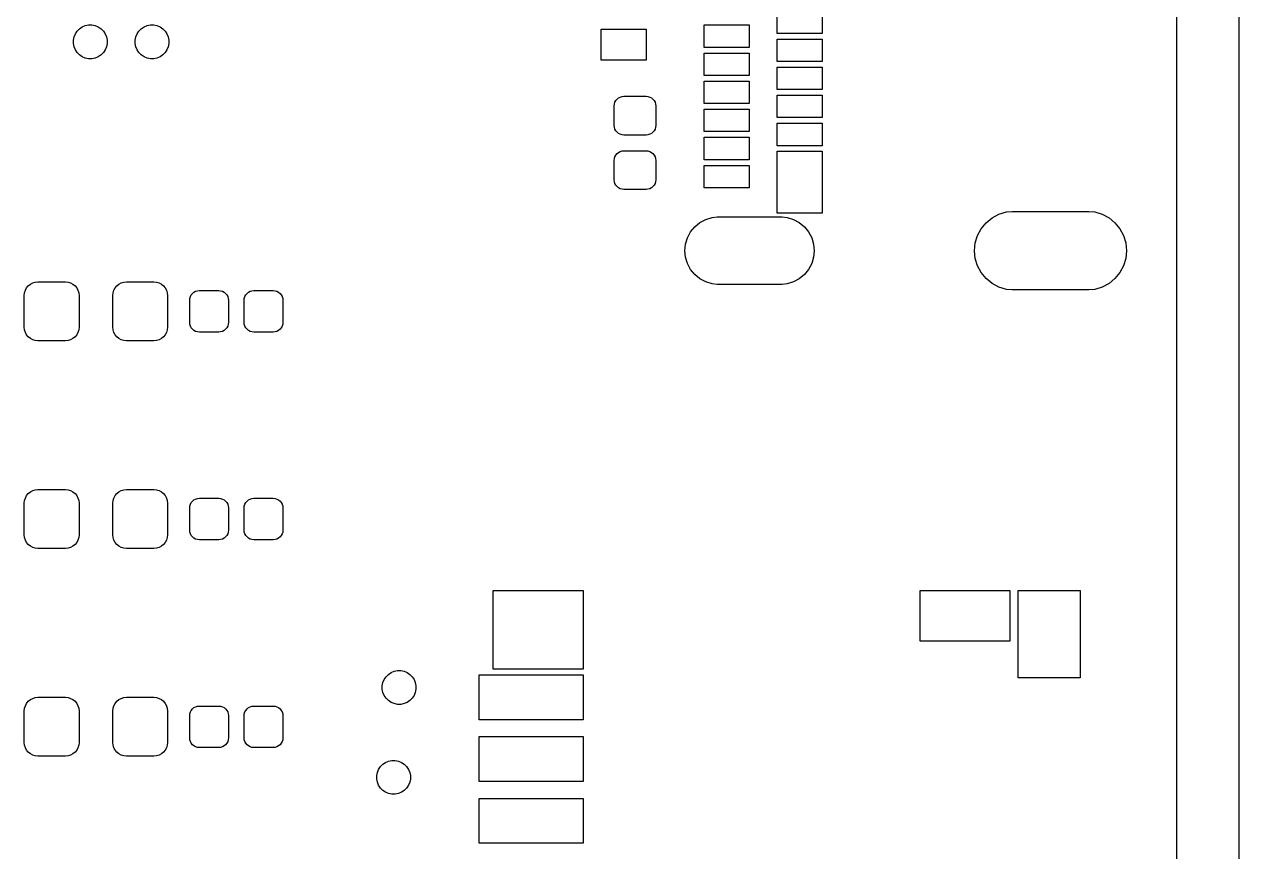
# Model space of a CAD drawing. Extents: x 112.9 to 189.1, y -124 to -78.
# Drawn here: x 167.43 to 189.05, y -107.12 to -92.39 of the extents above; entities that cross this region are included whole.
import ezdxf

# ---------------------------------------------------------------- set-up
doc = ezdxf.new("R2010")
doc.units = 0
doc.layers.add('BLACK', color=7, linetype='CONTINUOUS')

msp = doc.modelspace()

# ---------------------------------------------------------------- linework, layer by layer
at = {"layer": 'BLACK', "linetype": 'CONTINUOUS'}
for p, q in [((189.05, -78), (189.05, -124)), ((187.95, -113.925), (187.95, -79.05)), ((180.83, -92.55), (180.83, -92.15)), ((181.63, -92.15), (181.63, -92.55)), ((168.334, -92.5579), (168.367, -92.5088)), ((168.367, -92.5088), (168.409, -92.467)), ((168.409, -92.467), (168.458, -92.4341)), ((168.458, -92.4341), (168.512, -92.4115)), ((168.512, -92.4115), (168.57, -92.4)), ((168.57, -92.4), (168.63, -92.4)), ((168.63, -92.4), (168.688, -92.4115)), ((168.688, -92.4115), (168.742, -92.4341)), ((168.742, -92.4341), (168.791, -92.467)), ((168.791, -92.467), (168.833, -92.5088)), ((168.833, -92.5088), (168.866, -92.5579)), ((169.434, -92.5579), (169.467, -92.5088)), ((169.467, -92.5088), (169.509, -92.467)), ((169.509, -92.467), (169.558, -92.4341)), ((169.558, -92.4341), (169.612, -92.4115)), ((169.612, -92.4115), (169.67, -92.4)), ((169.67, -92.4), (169.73, -92.4)), ((169.73, -92.4), (169.788, -92.4115)), ((169.788, -92.4115), (169.842, -92.4341)), ((169.842, -92.4341), (169.891, -92.467)), ((169.891, -92.467), (169.933, -92.5088)), ((169.933, -92.5088), (169.966, -92.5579)), ((177.7, -93.025), (177.7, -92.475)), ((177.7, -92.475), (178.5, -92.475)), ((178.5, -92.475), (178.5, -93.025)), ((179.53, -92.8), (179.53, -92.4)), ((179.53, -92.4), (180.33, -92.4)), ((180.33, -92.4), (180.33, -92.8)), ((181.63, -92.55), (180.83, -92.55)), ((168.3, -92.6705), (168.312, -92.6125)), ((168.3, -92.7295), (168.3, -92.6705)), ((168.312, -92.7875), (168.3, -92.7295)), ((168.312, -92.6125), (168.334, -92.5579)), ((168.866, -92.5579), (168.888, -92.6125)), ((168.888, -92.6125), (168.9, -92.6705)), ((168.9, -92.7295), (168.888, -92.7875)), ((168.9, -92.6705), (168.9, -92.7295)), ((169.4, -92.6705), (169.412, -92.6125)), ((169.4, -92.7295), (169.4, -92.6705)), ((169.412, -92.7875), (169.4, -92.7295)), ((169.412, -92.6125), (169.434, -92.5579)), ((169.966, -92.5579), (169.988, -92.6125)), ((169.988, -92.6125), (170, -92.6705)), ((170, -92.7295), (169.988, -92.7875)), ((170, -92.6705), (170, -92.7295)), ((180.83, -93.05), (180.83, -92.65)), ((180.83, -92.65), (181.63, -92.65)), ((181.63, -92.65), (181.63, -93.05)), ((168.334, -92.8421), (168.312, -92.7875)), ((168.367, -92.8912), (168.334, -92.8421)), ((168.409, -92.933), (168.367, -92.8912)), ((168.458, -92.9659), (168.409, -92.933)), ((168.512, -92.9885), (168.458, -92.9659)), ((168.742, -92.9659), (168.688, -92.9885)), ((168.791, -92.933), (168.742, -92.9659)), ((168.833, -92.8912), (168.791, -92.933)), ((168.866, -92.8421), (168.833, -92.8912)), ((168.888, -92.7875), (168.866, -92.8421)), ((169.434, -92.8421), (169.412, -92.7875)), ((169.467, -92.8912), (169.434, -92.8421)), ((169.509, -92.933), (169.467, -92.8912)), ((169.558, -92.9659), (169.509, -92.933)), ((169.612, -92.9885), (169.558, -92.9659)), ((169.842, -92.9659), (169.788, -92.9885)), ((169.891, -92.933), (169.842, -92.9659)), ((169.933, -92.8912), (169.891, -92.933)), ((169.966, -92.8421), (169.933, -92.8912)), ((169.988, -92.7875), (169.966, -92.8421)), ((180.33, -92.8), (179.53, -92.8)), ((179.53, -93.3), (179.53, -92.9)), ((179.53, -92.9), (180.33, -92.9)), ((180.33, -92.9), (180.33, -93.3)), ((168.57, -93), (168.512, -92.9885)), ((168.63, -93), (168.57, -93)), ((168.688, -92.9885), (168.63, -93)), ((169.67, -93), (169.612, -92.9885)), ((169.73, -93), (169.67, -93)), ((169.788, -92.9885), (169.73, -93)), ((178.5, -93.025), (177.7, -93.025)), ((181.63, -93.05), (180.83, -93.05)), ((180.83, -93.55), (180.83, -93.15)), ((180.83, -93.15), (181.63, -93.15)), ((181.63, -93.15), (181.63, -93.55)), ((180.33, -93.3), (179.53, -93.3)), ((179.53, -93.8), (179.53, -93.4)), ((179.53, -93.4), (180.33, -93.4)), ((180.33, -93.4), (180.33, -93.8)), ((181.63, -93.55), (180.83, -93.55)), ((177.93, -93.8425), (177.933, -93.8088)), ((177.93, -94.1875), (177.93, -93.8425)), ((177.933, -93.8088), (177.943, -93.7765)), ((177.943, -93.7765), (177.959, -93.7467)), ((177.959, -93.7467), (177.981, -93.7205)), ((177.981, -93.7205), (178.007, -93.6991)), ((178.007, -93.6991), (178.036, -93.6831)), ((178.036, -93.6831), (178.069, -93.6733)), ((178.069, -93.6733), (178.102, -93.67)), ((178.102, -93.67), (178.498, -93.67)), ((178.498, -93.67), (178.531, -93.6733)), ((178.531, -93.6733), (178.564, -93.6831)), ((178.564, -93.6831), (178.593, -93.6991)), ((178.593, -93.6991), (178.619, -93.7205)), ((178.619, -93.7205), (178.641, -93.7467)), ((178.641, -93.7467), (178.657, -93.7765)), ((178.657, -93.7765), (178.667, -93.8088)), ((178.667, -93.8088), (178.67, -93.8425)), ((178.67, -93.8425), (178.67, -94.1875)), ((180.33, -93.8), (179.53, -93.8)), ((180.83, -94.05), (180.83, -93.65)), ((180.83, -93.65), (181.63, -93.65)), ((181.63, -93.65), (181.63, -94.05)), ((179.53, -94.3), (179.53, -93.9)), ((179.53, -93.9), (180.33, -93.9)), ((180.33, -93.9), (180.33, -94.3)), ((181.63, -94.05), (180.83, -94.05)), ((177.933, -94.2212), (177.93, -94.1875)), ((177.943, -94.2535), (177.933, -94.2212)), ((177.959, -94.2833), (177.943, -94.2535)), ((177.981, -94.3095), (177.959, -94.2833)), ((178.641, -94.2833), (178.619, -94.3095)), ((178.657, -94.2535), (178.641, -94.2833)), ((178.667, -94.2212), (178.657, -94.2535)), ((178.67, -94.1875), (178.667, -94.2212)), ((180.83, -94.55), (180.83, -94.15)), ((180.83, -94.15), (181.63, -94.15)), ((181.63, -94.15), (181.63, -94.55)), ((178.007, -94.3309), (177.981, -94.3095)), ((178.036, -94.3469), (178.007, -94.3309)), ((178.069, -94.3567), (178.036, -94.3469)), ((178.102, -94.36), (178.069, -94.3567)), ((178.498, -94.36), (178.102, -94.36)), ((178.531, -94.3567), (178.498, -94.36)), ((178.564, -94.3469), (178.531, -94.3567)), ((178.593, -94.3309), (178.564, -94.3469)), ((178.619, -94.3095), (178.593, -94.3309)), ((180.33, -94.3), (179.53, -94.3)), ((179.53, -94.8), (179.53, -94.4)), ((179.53, -94.4), (180.33, -94.4)), ((180.33, -94.4), (180.33, -94.8)), ((177.943, -94.7465), (177.959, -94.7167)), ((177.959, -94.7167), (177.981, -94.6905)), ((177.981, -94.6905), (178.007, -94.6691)), ((178.007, -94.6691), (178.036, -94.6531)), ((178.036, -94.6531), (178.069, -94.6433)), ((178.069, -94.6433), (178.102, -94.64)), ((178.102, -94.64), (178.498, -94.64)), ((178.498, -94.64), (178.531, -94.6433)), ((178.531, -94.6433), (178.564, -94.6531)), ((178.564, -94.6531), (178.593, -94.6691)), ((178.593, -94.6691), (178.619, -94.6905)), ((178.619, -94.6905), (178.641, -94.7167)), ((178.641, -94.7167), (178.657, -94.7465)), ((181.63, -94.55), (180.83, -94.55)), ((180.83, -95.75), (180.83, -94.65)), ((180.83, -94.65), (181.63, -94.65)), ((181.63, -94.65), (181.63, -95.75)), ((177.93, -94.8125), (177.933, -94.7788)), ((177.93, -95.1575), (177.93, -94.8125)), ((177.933, -94.7788), (177.943, -94.7465)), ((178.657, -94.7465), (178.667, -94.7788)), ((178.667, -94.7788), (178.67, -94.8125)), ((178.67, -94.8125), (178.67, -95.1575)), ((180.33, -94.8), (179.53, -94.8)), ((179.53, -95.3), (179.53, -94.9)), ((179.53, -94.9), (180.33, -94.9)), ((180.33, -94.9), (180.33, -95.3)), ((177.933, -95.1912), (177.93, -95.1575)), ((177.943, -95.2235), (177.933, -95.1912)), ((177.959, -95.2533), (177.943, -95.2235)), ((177.981, -95.2795), (177.959, -95.2533)), ((178.007, -95.3009), (177.981, -95.2795)), ((178.036, -95.3169), (178.007, -95.3009)), ((178.069, -95.3267), (178.036, -95.3169)), ((178.102, -95.33), (178.069, -95.3267)), ((178.498, -95.33), (178.102, -95.33)), ((178.531, -95.3267), (178.498, -95.33)), ((178.564, -95.3169), (178.531, -95.3267)), ((178.593, -95.3009), (178.564, -95.3169)), ((178.619, -95.2795), (178.593, -95.3009)), ((178.641, -95.2533), (178.619, -95.2795)), ((178.657, -95.2235), (178.641, -95.2533)), ((178.667, -95.1912), (178.657, -95.2235)), ((178.67, -95.1575), (178.667, -95.1912)), ((180.33, -95.3), (179.53, -95.3)), ((181.63, -95.75), (180.83, -95.75)), ((184.659, -95.8352), (184.781, -95.7702)), ((184.781, -95.7702), (184.913, -95.7301)), ((184.913, -95.7301), (185.016, -95.72)), ((185.016, -95.72), (186.384, -95.72)), ((186.384, -95.72), (186.487, -95.7301)), ((186.487, -95.7301), (186.619, -95.7702)), ((186.619, -95.7702), (186.741, -95.8352)), ((179.289, -96.085), (179.364, -95.9937)), ((179.364, -95.9937), (179.455, -95.9187)), ((179.455, -95.9187), (179.559, -95.863)), ((179.559, -95.863), (179.672, -95.8287)), ((179.672, -95.8287), (179.761, -95.82)), ((179.761, -95.82), (180.919, -95.82)), ((180.919, -95.82), (181.008, -95.8287)), ((181.008, -95.8287), (181.121, -95.863)), ((181.121, -95.863), (181.225, -95.9187)), ((181.225, -95.9187), (181.316, -95.9937)), ((181.316, -95.9937), (181.391, -96.085)), ((184.465, -96.0292), (184.553, -95.9226)), ((184.553, -95.9226), (184.659, -95.8352)), ((186.741, -95.8352), (186.847, -95.9226)), ((186.847, -95.9226), (186.935, -96.0292)), ((179.199, -96.3024), (179.233, -96.1893)), ((179.233, -96.1893), (179.289, -96.085)), ((181.391, -96.085), (181.447, -96.1893)), ((181.447, -96.1893), (181.481, -96.3024)), ((184.36, -96.2828), (184.4, -96.1508)), ((184.4, -96.1508), (184.465, -96.0292)), ((186.935, -96.0292), (187, -96.1508)), ((187, -96.1508), (187.04, -96.2828)), ((179.187, -96.42), (179.199, -96.3024)), ((179.199, -96.5376), (179.187, -96.42)), ((181.481, -96.3024), (181.493, -96.42)), ((181.493, -96.42), (181.481, -96.5376)), ((184.347, -96.42), (184.36, -96.2828)), ((184.36, -96.5572), (184.347, -96.42)), ((187.04, -96.2828), (187.053, -96.42)), ((187.053, -96.42), (187.04, -96.5572)), ((179.233, -96.6507), (179.199, -96.5376)), ((179.289, -96.755), (179.233, -96.6507)), ((181.447, -96.6507), (181.391, -96.755)), ((181.481, -96.5376), (181.447, -96.6507)), ((184.4, -96.6892), (184.36, -96.5572)), ((187.04, -96.5572), (187, -96.6892)), ((179.364, -96.8463), (179.289, -96.755)), ((179.455, -96.9213), (179.364, -96.8463)), ((181.316, -96.8463), (181.225, -96.9213)), ((181.391, -96.755), (181.316, -96.8463)), ((184.465, -96.8108), (184.4, -96.6892)), ((184.553, -96.9174), (184.465, -96.8108)), ((186.935, -96.8108), (186.847, -96.9174)), ((187, -96.6892), (186.935, -96.8108)), ((167.444, -97.1255), (167.466, -97.0833)), ((167.466, -97.0833), (167.496, -97.0464)), ((167.496, -97.0464), (167.533, -97.0161)), ((167.533, -97.0161), (167.575, -96.9936)), ((167.575, -96.9936), (167.621, -96.9797)), ((167.621, -96.9797), (167.669, -96.975)), ((167.669, -96.975), (168.156, -96.975)), ((168.156, -96.975), (168.204, -96.9797)), ((168.204, -96.9797), (168.25, -96.9936)), ((168.25, -96.9936), (168.292, -97.0161)), ((168.292, -97.0161), (168.329, -97.0464)), ((168.329, -97.0464), (168.359, -97.0833)), ((168.359, -97.0833), (168.381, -97.1255)), ((169.019, -97.1255), (169.041, -97.0833)), ((169.041, -97.0833), (169.071, -97.0464)), ((169.071, -97.0464), (169.108, -97.0161)), ((169.108, -97.0161), (169.15, -96.9936)), ((169.15, -96.9936), (169.196, -96.9797)), ((169.196, -96.9797), (169.244, -96.975)), ((169.244, -96.975), (169.731, -96.975)), ((169.731, -96.975), (169.779, -96.9797)), ((169.779, -96.9797), (169.825, -96.9936)), ((169.825, -96.9936), (169.867, -97.0161)), ((169.867, -97.0161), (169.904, -97.0464)), ((169.904, -97.0464), (169.934, -97.0833)), ((169.934, -97.0833), (169.956, -97.1255)), ((179.559, -96.977), (179.455, -96.9213)), ((179.672, -97.0113), (179.559, -96.977)), ((179.761, -97.02), (179.672, -97.0113)), ((180.919, -97.02), (179.761, -97.02)), ((181.008, -97.0113), (180.919, -97.02)), ((181.121, -96.977), (181.008, -97.0113)), ((181.225, -96.9213), (181.121, -96.977)), ((184.659, -97.0048), (184.553, -96.9174)), ((184.781, -97.0698), (184.659, -97.0048)), ((184.913, -97.1099), (184.781, -97.0698)), ((186.619, -97.0698), (186.487, -97.1099)), ((186.741, -97.0048), (186.619, -97.0698)), ((186.847, -96.9174), (186.741, -97.0048)), ((167.425, -97.2188), (167.43, -97.1712)), ((167.425, -97.7812), (167.425, -97.2188)), ((167.43, -97.1712), (167.444, -97.1255)), ((168.381, -97.1255), (168.395, -97.1712)), ((168.395, -97.1712), (168.4, -97.2188)), ((168.4, -97.2188), (168.4, -97.7812)), ((169, -97.2188), (169.005, -97.1712)), ((169, -97.7812), (169, -97.2188)), ((169.005, -97.1712), (169.019, -97.1255)), ((169.956, -97.1255), (169.97, -97.1712)), ((169.97, -97.1712), (169.975, -97.2188)), ((169.975, -97.2188), (169.975, -97.7812)), ((170.37, -97.3025), (170.373, -97.2688)), ((170.37, -97.6975), (170.37, -97.3025)), ((170.373, -97.2688), (170.383, -97.2365)), ((170.383, -97.2365), (170.399, -97.2067)), ((170.399, -97.2067), (170.421, -97.1805)), ((170.421, -97.1805), (170.447, -97.1591)), ((170.447, -97.1591), (170.476, -97.1431)), ((170.476, -97.1431), (170.509, -97.1333)), ((170.509, -97.1333), (170.542, -97.13)), ((170.542, -97.13), (170.887, -97.13)), ((170.887, -97.13), (170.921, -97.1333)), ((170.921, -97.1333), (170.954, -97.1431)), ((170.954, -97.1431), (170.983, -97.1591)), ((170.983, -97.1591), (171.009, -97.1805)), ((171.009, -97.1805), (171.031, -97.2067)), ((171.031, -97.2067), (171.047, -97.2365)), ((171.047, -97.2365), (171.057, -97.2688)), ((171.057, -97.2688), (171.06, -97.3025)), ((171.06, -97.3025), (171.06, -97.6975)), ((171.34, -97.3025), (171.343, -97.2688)), ((171.34, -97.6975), (171.34, -97.3025)), ((171.343, -97.2688), (171.353, -97.2365)), ((171.353, -97.2365), (171.369, -97.2067)), ((171.369, -97.2067), (171.391, -97.1805)), ((171.391, -97.1805), (171.417, -97.1591)), ((171.417, -97.1591), (171.446, -97.1431)), ((171.446, -97.1431), (171.479, -97.1333)), ((171.479, -97.1333), (171.512, -97.13)), ((171.512, -97.13), (171.857, -97.13)), ((171.857, -97.13), (171.891, -97.1333)), ((171.891, -97.1333), (171.924, -97.1431)), ((171.924, -97.1431), (171.953, -97.1591)), ((171.953, -97.1591), (171.979, -97.1805)), ((171.979, -97.1805), (172.001, -97.2067)), ((172.001, -97.2067), (172.017, -97.2365)), ((172.017, -97.2365), (172.027, -97.2688)), ((172.027, -97.2688), (172.03, -97.3025)), ((172.03, -97.3025), (172.03, -97.6975)), ((185.016, -97.12), (184.913, -97.1099)), ((186.384, -97.12), (185.016, -97.12)), ((186.487, -97.1099), (186.384, -97.12)), ((170.373, -97.7312), (170.37, -97.6975)), ((170.383, -97.7635), (170.373, -97.7312)), ((171.057, -97.7312), (171.047, -97.7635)), ((171.06, -97.6975), (171.057, -97.7312)), ((171.343, -97.7312), (171.34, -97.6975)), ((171.353, -97.7635), (171.343, -97.7312)), ((172.027, -97.7312), (172.017, -97.7635)), ((172.03, -97.6975), (172.027, -97.7312)), ((167.43, -97.8288), (167.425, -97.7812)), ((167.444, -97.8745), (167.43, -97.8288)), ((167.466, -97.9167), (167.444, -97.8745)), ((167.496, -97.9536), (167.466, -97.9167)), ((167.533, -97.9839), (167.496, -97.9536)), ((168.329, -97.9536), (168.292, -97.9839)), ((168.359, -97.9167), (168.329, -97.9536)), ((168.381, -97.8745), (168.359, -97.9167)), ((168.395, -97.8288), (168.381, -97.8745)), ((168.4, -97.7812), (168.395, -97.8288)), ((169.005, -97.8288), (169, -97.7812)), ((169.019, -97.8745), (169.005, -97.8288)), ((169.041, -97.9167), (169.019, -97.8745)), ((169.071, -97.9536), (169.041, -97.9167)), ((169.108, -97.9839), (169.071, -97.9536)), ((169.904, -97.9536), (169.867, -97.9839)), ((169.934, -97.9167), (169.904, -97.9536)), ((169.956, -97.8745), (169.934, -97.9167)), ((169.97, -97.8288), (169.956, -97.8745)), ((169.975, -97.7812), (169.97, -97.8288)), ((170.399, -97.7933), (170.383, -97.7635)), ((170.421, -97.8195), (170.399, -97.7933)), ((170.447, -97.8409), (170.421, -97.8195)), ((170.476, -97.8569), (170.447, -97.8409)), ((170.509, -97.8667), (170.476, -97.8569)), ((170.542, -97.87), (170.509, -97.8667)), ((170.887, -97.87), (170.542, -97.87)), ((170.921, -97.8667), (170.887, -97.87)), ((170.954, -97.8569), (170.921, -97.8667)), ((170.983, -97.8409), (170.954, -97.8569)), ((171.009, -97.8195), (170.983, -97.8409)), ((171.031, -97.7933), (171.009, -97.8195)), ((171.047, -97.7635), (171.031, -97.7933)), ((171.369, -97.7933), (171.353, -97.7635)), ((171.391, -97.8195), (171.369, -97.7933)), ((171.417, -97.8409), (171.391, -97.8195)), ((171.446, -97.8569), (171.417, -97.8409)), ((171.479, -97.8667), (171.446, -97.8569)), ((171.512, -97.87), (171.479, -97.8667)), ((171.857, -97.87), (171.512, -97.87)), ((171.891, -97.8667), (171.857, -97.87)), ((171.924, -97.8569), (171.891, -97.8667)), ((171.953, -97.8409), (171.924, -97.8569)), ((171.979, -97.8195), (171.953, -97.8409)), ((172.001, -97.7933), (171.979, -97.8195)), ((172.017, -97.7635), (172.001, -97.7933)), ((167.575, -98.0064), (167.533, -97.9839)), ((167.621, -98.0203), (167.575, -98.0064)), ((167.669, -98.025), (167.621, -98.0203)), ((168.156, -98.025), (167.669, -98.025)), ((168.204, -98.0203), (168.156, -98.025)), ((168.25, -98.0064), (168.204, -98.0203)), ((168.292, -97.9839), (168.25, -98.0064)), ((169.15, -98.0064), (169.108, -97.9839)), ((169.196, -98.0203), (169.15, -98.0064)), ((169.244, -98.025), (169.196, -98.0203)), ((169.731, -98.025), (169.244, -98.025)), ((169.779, -98.0203), (169.731, -98.025)), ((169.825, -98.0064), (169.779, -98.0203)), ((169.867, -97.9839), (169.825, -98.0064)), ((167.466, -100.783), (167.496, -100.746)), ((167.496, -100.746), (167.533, -100.716)), ((167.533, -100.716), (167.575, -100.694)), ((167.575, -100.694), (167.621, -100.68)), ((167.621, -100.68), (167.669, -100.675)), ((167.669, -100.675), (168.156, -100.675)), ((168.156, -100.675), (168.204, -100.68)), ((168.204, -100.68), (168.25, -100.694)), ((168.25, -100.694), (168.292, -100.716)), ((168.292, -100.716), (168.329, -100.746)), ((168.329, -100.746), (168.359, -100.783)), ((169.041, -100.783), (169.071, -100.746)), ((169.071, -100.746), (169.108, -100.716)), ((169.108, -100.716), (169.15, -100.694)), ((169.15, -100.694), (169.196, -100.68)), ((169.196, -100.68), (169.244, -100.675)), ((169.244, -100.675), (169.731, -100.675)), ((169.731, -100.675), (169.779, -100.68)), ((169.779, -100.68), (169.825, -100.694)), ((169.825, -100.694), (169.867, -100.716)), ((169.867, -100.716), (169.904, -100.746)), ((169.904, -100.746), (169.934, -100.783)), ((167.425, -100.919), (167.43, -100.871)), ((167.425, -101.481), (167.425, -100.919)), ((167.43, -100.871), (167.444, -100.825)), ((167.444, -100.825), (167.466, -100.783)), ((168.359, -100.783), (168.381, -100.825)), ((168.381, -100.825), (168.395, -100.871)), ((168.395, -100.871), (168.4, -100.919)), ((168.4, -100.919), (168.4, -101.481)), ((169, -100.919), (169.005, -100.871)), ((169, -101.481), (169, -100.919)), ((169.005, -100.871), (169.019, -100.825)), ((169.019, -100.825), (169.041, -100.783)), ((169.934, -100.783), (169.956, -100.825)), ((169.956, -100.825), (169.97, -100.871)), ((169.97, -100.871), (169.975, -100.919)), ((169.975, -100.919), (169.975, -101.481)), ((170.37, -101.002), (170.373, -100.969)), ((170.373, -100.969), (170.383, -100.936)), ((170.383, -100.936), (170.399, -100.907)), ((170.399, -100.907), (170.421, -100.881)), ((170.421, -100.881), (170.447, -100.859)), ((170.447, -100.859), (170.476, -100.843)), ((170.476, -100.843), (170.509, -100.833)), ((170.509, -100.833), (170.542, -100.83)), ((170.542, -100.83), (170.887, -100.83)), ((170.887, -100.83), (170.921, -100.833)), ((170.921, -100.833), (170.954, -100.843)), ((170.954, -100.843), (170.983, -100.859)), ((170.983, -100.859), (171.009, -100.881)), ((171.009, -100.881), (171.031, -100.907)), ((171.031, -100.907), (171.047, -100.936)), ((171.047, -100.936), (171.057, -100.969)), ((171.057, -100.969), (171.06, -101.002)), ((171.34, -101.002), (171.343, -100.969)), ((171.343, -100.969), (171.353, -100.936)), ((171.353, -100.936), (171.369, -100.907)), ((171.369, -100.907), (171.391, -100.881)), ((171.391, -100.881), (171.417, -100.859)), ((171.417, -100.859), (171.446, -100.843)), ((171.446, -100.843), (171.479, -100.833)), ((171.479, -100.833), (171.512, -100.83)), ((171.512, -100.83), (171.857, -100.83)), ((171.857, -100.83), (171.891, -100.833)), ((171.891, -100.833), (171.924, -100.843)), ((171.924, -100.843), (171.953, -100.859)), ((171.953, -100.859), (171.979, -100.881)), ((171.979, -100.881), (172.001, -100.907)), ((172.001, -100.907), (172.017, -100.936)), ((172.017, -100.936), (172.027, -100.969)), ((172.027, -100.969), (172.03, -101.002)), ((170.37, -101.397), (170.37, -101.002)), ((171.06, -101.002), (171.06, -101.397)), ((171.34, -101.397), (171.34, -101.002)), ((172.03, -101.002), (172.03, -101.397)), ((170.373, -101.431), (170.37, -101.397)), ((171.06, -101.397), (171.057, -101.431)), ((171.343, -101.431), (171.34, -101.397)), ((172.03, -101.397), (172.027, -101.431)), ((167.43, -101.529), (167.425, -101.481)), ((167.444, -101.575), (167.43, -101.529)), ((167.466, -101.617), (167.444, -101.575)), ((167.496, -101.654), (167.466, -101.617)), ((168.359, -101.617), (168.329, -101.654)), ((168.381, -101.575), (168.359, -101.617)), ((168.395, -101.529), (168.381, -101.575)), ((168.4, -101.481), (168.395, -101.529)), ((169.005, -101.529), (169, -101.481)), ((169.019, -101.575), (169.005, -101.529)), ((169.041, -101.617), (169.019, -101.575)), ((169.071, -101.654), (169.041, -101.617)), ((169.934, -101.617), (169.904, -101.654)), ((169.956, -101.575), (169.934, -101.617)), ((169.97, -101.529), (169.956, -101.575)), ((169.975, -101.481), (169.97, -101.529)), ((170.383, -101.464), (170.373, -101.431)), ((170.399, -101.493), (170.383, -101.464)), ((170.421, -101.519), (170.399, -101.493)), ((170.447, -101.541), (170.421, -101.519)), ((170.476, -101.557), (170.447, -101.541)), ((170.509, -101.567), (170.476, -101.557)), ((170.542, -101.57), (170.509, -101.567)), ((170.887, -101.57), (170.542, -101.57)), ((170.921, -101.567), (170.887, -101.57)), ((170.954, -101.557), (170.921, -101.567)), ((170.983, -101.541), (170.954, -101.557)), ((171.009, -101.519), (170.983, -101.541)), ((171.031, -101.493), (171.009, -101.519)), ((171.047, -101.464), (171.031, -101.493)), ((171.057, -101.431), (171.047, -101.464)), ((171.353, -101.464), (171.343, -101.431)), ((171.369, -101.493), (171.353, -101.464)), ((171.391, -101.519), (171.369, -101.493)), ((171.417, -101.541), (171.391, -101.519)), ((171.446, -101.557), (171.417, -101.541)), ((171.479, -101.567), (171.446, -101.557)), ((171.512, -101.57), (171.479, -101.567)), ((171.857, -101.57), (171.512, -101.57)), ((171.891, -101.567), (171.857, -101.57)), ((171.924, -101.557), (171.891, -101.567)), ((171.953, -101.541), (171.924, -101.557)), ((171.979, -101.519), (171.953, -101.541)), ((172.001, -101.493), (171.979, -101.519)), ((172.017, -101.464), (172.001, -101.493)), ((172.027, -101.431), (172.017, -101.464)), ((167.533, -101.684), (167.496, -101.654)), ((167.575, -101.706), (167.533, -101.684)), ((167.621, -101.72), (167.575, -101.706)), ((167.669, -101.725), (167.621, -101.72)), ((168.156, -101.725), (167.669, -101.725)), ((168.204, -101.72), (168.156, -101.725)), ((168.25, -101.706), (168.204, -101.72)), ((168.292, -101.684), (168.25, -101.706)), ((168.329, -101.654), (168.292, -101.684)), ((169.108, -101.684), (169.071, -101.654)), ((169.15, -101.706), (169.108, -101.684)), ((169.196, -101.72), (169.15, -101.706)), ((169.244, -101.725), (169.196, -101.72)), ((169.731, -101.725), (169.244, -101.725)), ((169.779, -101.72), (169.731, -101.725)), ((169.825, -101.706), (169.779, -101.72)), ((169.867, -101.684), (169.825, -101.706)), ((169.904, -101.654), (169.867, -101.684)), ((175.775, -103.875), (175.775, -102.475)), ((175.775, -102.475), (177.375, -102.475)), ((177.375, -102.475), (177.375, -103.875)), ((183.375, -103.375), (183.375, -102.475)), ((183.375, -102.475), (184.975, -102.475)), ((184.975, -102.475), (184.975, -103.375)), ((185.125, -104.025), (185.125, -102.475)), ((185.125, -102.475), (186.225, -102.475)), ((186.225, -102.475), (186.225, -104.025)), ((184.975, -103.375), (183.375, -103.375)), ((173.834, -104.058), (173.867, -104.009)), ((173.867, -104.009), (173.909, -103.967)), ((173.909, -103.967), (173.958, -103.934)), ((173.958, -103.934), (174.012, -103.912)), ((174.012, -103.912), (174.07, -103.9)), ((174.07, -103.9), (174.13, -103.9)), ((174.13, -103.9), (174.188, -103.912)), ((174.188, -103.912), (174.242, -103.934)), ((174.242, -103.934), (174.291, -103.967)), ((174.291, -103.967), (174.333, -104.009)), ((174.333, -104.009), (174.366, -104.058)), ((175.525, -104.775), (175.525, -103.975)), ((175.525, -103.975), (177.375, -103.975)), ((177.375, -103.875), (175.775, -103.875)), ((177.375, -103.975), (177.375, -104.775)), ((173.8, -104.17), (173.812, -104.112)), ((173.8, -104.23), (173.8, -104.17)), ((173.812, -104.288), (173.8, -104.23)), ((173.812, -104.112), (173.834, -104.058)), ((174.366, -104.058), (174.388, -104.112)), ((174.388, -104.112), (174.4, -104.17)), ((174.4, -104.23), (174.388, -104.288)), ((174.4, -104.17), (174.4, -104.23)), ((186.225, -104.025), (185.125, -104.025)), ((167.466, -104.483), (167.496, -104.446)), ((167.496, -104.446), (167.533, -104.416)), ((167.533, -104.416), (167.575, -104.394)), ((167.575, -104.394), (167.621, -104.38)), ((167.621, -104.38), (167.669, -104.375)), ((167.669, -104.375), (168.156, -104.375)), ((168.156, -104.375), (168.204, -104.38)), ((168.204, -104.38), (168.25, -104.394)), ((168.25, -104.394), (168.292, -104.416)), ((168.292, -104.416), (168.329, -104.446)), ((168.329, -104.446), (168.359, -104.483)), ((169.041, -104.483), (169.071, -104.446)), ((169.071, -104.446), (169.108, -104.416)), ((169.108, -104.416), (169.15, -104.394)), ((169.15, -104.394), (169.196, -104.38)), ((169.196, -104.38), (169.244, -104.375)), ((169.244, -104.375), (169.731, -104.375)), ((169.731, -104.375), (169.779, -104.38)), ((169.779, -104.38), (169.825, -104.394)), ((169.825, -104.394), (169.867, -104.416)), ((169.867, -104.416), (169.904, -104.446)), ((169.904, -104.446), (169.934, -104.483)), ((173.834, -104.342), (173.812, -104.288)), ((173.867, -104.391), (173.834, -104.342)), ((173.909, -104.433), (173.867, -104.391)), ((173.958, -104.466), (173.909, -104.433)), ((174.291, -104.433), (174.242, -104.466)), ((174.333, -104.391), (174.291, -104.433)), ((174.366, -104.342), (174.333, -104.391)), ((174.388, -104.288), (174.366, -104.342)), ((167.425, -104.619), (167.43, -104.571)), ((167.425, -105.181), (167.425, -104.619)), ((167.43, -104.571), (167.444, -104.525)), ((167.444, -104.525), (167.466, -104.483)), ((168.359, -104.483), (168.381, -104.525)), ((168.381, -104.525), (168.395, -104.571)), ((168.395, -104.571), (168.4, -104.619)), ((168.4, -104.619), (168.4, -105.181)), ((169, -104.619), (169.005, -104.571)), ((169, -105.181), (169, -104.619)), ((169.005, -104.571), (169.019, -104.525)), ((169.019, -104.525), (169.041, -104.483)), ((169.934, -104.483), (169.956, -104.525)), ((169.956, -104.525), (169.97, -104.571)), ((169.97, -104.571), (169.975, -104.619)), ((169.975, -104.619), (169.975, -105.181)), ((170.373, -104.669), (170.383, -104.636)), ((170.383, -104.636), (170.399, -104.607)), ((170.399, -104.607), (170.421, -104.581)), ((170.421, -104.581), (170.447, -104.559)), ((170.447, -104.559), (170.476, -104.543)), ((170.476, -104.543), (170.509, -104.533)), ((170.509, -104.533), (170.542, -104.53)), ((170.542, -104.53), (170.887, -104.53)), ((170.887, -104.53), (170.921, -104.533)), ((170.921, -104.533), (170.954, -104.543)), ((170.954, -104.543), (170.983, -104.559)), ((170.983, -104.559), (171.009, -104.581)), ((171.009, -104.581), (171.031, -104.607)), ((171.031, -104.607), (171.047, -104.636)), ((171.047, -104.636), (171.057, -104.669)), ((171.343, -104.669), (171.353, -104.636)), ((171.353, -104.636), (171.369, -104.607)), ((171.369, -104.607), (171.391, -104.581)), ((171.391, -104.581), (171.417, -104.559)), ((171.417, -104.559), (171.446, -104.543)), ((171.446, -104.543), (171.479, -104.533)), ((171.479, -104.533), (171.512, -104.53)), ((171.512, -104.53), (171.857, -104.53)), ((171.857, -104.53), (171.891, -104.533)), ((171.891, -104.533), (171.924, -104.543)), ((171.924, -104.543), (171.953, -104.559)), ((171.953, -104.559), (171.979, -104.581)), ((171.979, -104.581), (172.001, -104.607)), ((172.001, -104.607), (172.017, -104.636)), ((172.017, -104.636), (172.027, -104.669)), ((174.012, -104.488), (173.958, -104.466)), ((174.07, -104.5), (174.012, -104.488)), ((174.13, -104.5), (174.07, -104.5)), ((174.188, -104.488), (174.13, -104.5)), ((174.242, -104.466), (174.188, -104.488)), ((170.37, -104.703), (170.373, -104.669)), ((170.37, -105.097), (170.37, -104.703)), ((171.057, -104.669), (171.06, -104.703)), ((171.06, -104.703), (171.06, -105.097)), ((171.34, -104.703), (171.343, -104.669)), ((171.34, -105.097), (171.34, -104.703)), ((172.027, -104.669), (172.03, -104.703)), ((172.03, -104.703), (172.03, -105.097)), ((177.375, -104.775), (175.525, -104.775)), ((170.373, -105.131), (170.37, -105.097)), ((171.06, -105.097), (171.057, -105.131)), ((171.343, -105.131), (171.34, -105.097)), ((172.03, -105.097), (172.027, -105.131)), ((175.525, -105.875), (175.525, -105.075)), ((175.525, -105.075), (177.375, -105.075)), ((177.375, -105.075), (177.375, -105.875)), ((167.43, -105.229), (167.425, -105.181)), ((167.444, -105.275), (167.43, -105.229)), ((167.466, -105.317), (167.444, -105.275)), ((168.381, -105.275), (168.359, -105.317)), ((168.395, -105.229), (168.381, -105.275)), ((168.4, -105.181), (168.395, -105.229)), ((169.005, -105.229), (169, -105.181)), ((169.019, -105.275), (169.005, -105.229)), ((169.041, -105.317), (169.019, -105.275)), ((169.956, -105.275), (169.934, -105.317)), ((169.97, -105.229), (169.956, -105.275)), ((169.975, -105.181), (169.97, -105.229)), ((170.383, -105.164), (170.373, -105.131)), ((170.399, -105.193), (170.383, -105.164)), ((170.421, -105.219), (170.399, -105.193)), ((170.447, -105.241), (170.421, -105.219)), ((170.476, -105.257), (170.447, -105.241)), ((170.509, -105.267), (170.476, -105.257)), ((170.542, -105.27), (170.509, -105.267)), ((170.887, -105.27), (170.542, -105.27)), ((170.921, -105.267), (170.887, -105.27)), ((170.954, -105.257), (170.921, -105.267)), ((170.983, -105.241), (170.954, -105.257)), ((171.009, -105.219), (170.983, -105.241)), ((171.031, -105.193), (171.009, -105.219)), ((171.047, -105.164), (171.031, -105.193)), ((171.057, -105.131), (171.047, -105.164)), ((171.353, -105.164), (171.343, -105.131)), ((171.369, -105.193), (171.353, -105.164)), ((171.391, -105.219), (171.369, -105.193)), ((171.417, -105.241), (171.391, -105.219)), ((171.446, -105.257), (171.417, -105.241)), ((171.479, -105.267), (171.446, -105.257)), ((171.512, -105.27), (171.479, -105.267)), ((171.857, -105.27), (171.512, -105.27)), ((171.891, -105.267), (171.857, -105.27)), ((171.924, -105.257), (171.891, -105.267)), ((171.953, -105.241), (171.924, -105.257)), ((171.979, -105.219), (171.953, -105.241)), ((172.001, -105.193), (171.979, -105.219)), ((172.017, -105.164), (172.001, -105.193)), ((172.027, -105.131), (172.017, -105.164)), ((167.496, -105.354), (167.466, -105.317)), ((167.533, -105.384), (167.496, -105.354)), ((167.575, -105.406), (167.533, -105.384)), ((167.621, -105.42), (167.575, -105.406)), ((167.669, -105.425), (167.621, -105.42)), ((168.156, -105.425), (167.669, -105.425)), ((168.204, -105.42), (168.156, -105.425)), ((168.25, -105.406), (168.204, -105.42)), ((168.292, -105.384), (168.25, -105.406)), ((168.329, -105.354), (168.292, -105.384)), ((168.359, -105.317), (168.329, -105.354)), ((169.071, -105.354), (169.041, -105.317)), ((169.108, -105.384), (169.071, -105.354)), ((169.15, -105.406), (169.108, -105.384)), ((169.196, -105.42), (169.15, -105.406)), ((169.244, -105.425), (169.196, -105.42)), ((169.731, -105.425), (169.244, -105.425)), ((169.779, -105.42), (169.731, -105.425)), ((169.825, -105.406), (169.779, -105.42)), ((169.867, -105.384), (169.825, -105.406)), ((169.904, -105.354), (169.867, -105.384)), ((169.934, -105.317), (169.904, -105.354)), ((173.858, -105.534), (173.912, -105.512)), ((173.912, -105.512), (173.97, -105.5)), ((173.97, -105.5), (174.03, -105.5)), ((174.03, -105.5), (174.088, -105.512)), ((174.088, -105.512), (174.142, -105.534)), ((173.7, -105.77), (173.712, -105.712)), ((173.712, -105.712), (173.734, -105.658)), ((173.734, -105.658), (173.767, -105.609)), ((173.767, -105.609), (173.809, -105.567)), ((173.809, -105.567), (173.858, -105.534)), ((174.142, -105.534), (174.191, -105.567)), ((174.191, -105.567), (174.233, -105.609)), ((174.233, -105.609), (174.266, -105.658)), ((174.266, -105.658), (174.288, -105.712)), ((174.288, -105.712), (174.3, -105.77)), ((173.7, -105.83), (173.7, -105.77)), ((173.712, -105.888), (173.7, -105.83)), ((173.734, -105.942), (173.712, -105.888)), ((173.767, -105.991), (173.734, -105.942)), ((174.266, -105.942), (174.233, -105.991)), ((174.288, -105.888), (174.266, -105.942)), ((174.3, -105.83), (174.288, -105.888)), ((174.3, -105.77), (174.3, -105.83)), ((177.375, -105.875), (175.525, -105.875)), ((173.809, -106.033), (173.767, -105.991)), ((173.858, -106.066), (173.809, -106.033)), ((173.912, -106.088), (173.858, -106.066)), ((173.97, -106.1), (173.912, -106.088)), ((174.03, -106.1), (173.97, -106.1)), ((174.088, -106.088), (174.03, -106.1)), ((174.142, -106.066), (174.088, -106.088)), ((174.191, -106.033), (174.142, -106.066)), ((174.233, -105.991), (174.191, -106.033)), ((175.525, -106.975), (175.525, -106.175)), ((175.525, -106.175), (177.375, -106.175)), ((177.375, -106.175), (177.375, -106.975)), ((177.375, -106.975), (175.525, -106.975))]:
    msp.add_line(p, q, dxfattribs=at)

doc.saveas('drawing.dxf')
